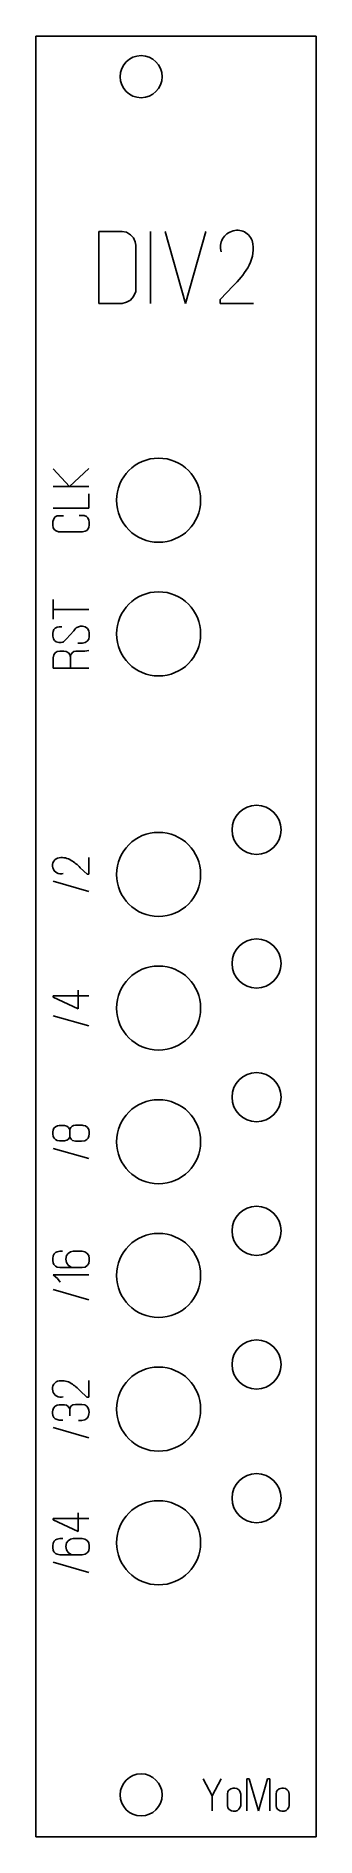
# Model space of a CAD drawing. Header units: millimetres. Extents: x 0 to 20, y 0 to 128.
import ezdxf

# ---------------------------------------------------------------- set-up
doc = ezdxf.new("R2010")
doc.units = ezdxf.units.MM
doc.layers.add('Contour', color=7, linetype='CONTINUOUS')
doc.layers.add('Engraving', color=7, linetype='CONTINUOUS')

msp = doc.modelspace()

# ---------------------------------------------------------------- linework, layer by layer
at = {"layer": 'Contour', "color": 7, "linetype": 'CONTINUOUS'}
for p, q in [((0, 0), (0, 128.4)), ((0, 128.4), (19.98, 128.4)), ((19.98, 128.4), (19.98, 0)), ((19.98, 0), (0, 0))]:
    msp.add_line(p, q, dxfattribs=at)
for centre, radius in [((7.5, 125.5), 1.5), ((8.75, 95.305), 3), ((8.75, 85.775), 3), ((15.74, 71.804), 1.75), ((8.75, 68.625), 3), ((15.74, 62.275), 1.75), ((8.75, 59.095), 3), ((15.74, 52.745), 1.75), ((8.75, 49.565), 3), ((15.74, 43.215), 1.75), ((8.75, 40.035), 3), ((15.74, 33.685), 1.75), ((8.75, 30.505), 3), ((15.74, 24.155), 1.75), ((8.75, 20.975), 3), ((7.5, 3), 1.5)]:
    msp.add_circle(centre, radius, dxfattribs=at)
at = {"layer": 'Engraving', "color": 7, "linetype": 'CONTINUOUS'}
for p, q in [((6.14561, 114.464), (4.49044, 114.464)), ((4.49044, 114.464), (4.49044, 112.00143)), ((6.46857, 114.42363), (6.14561, 114.464)), ((6.75117, 114.22178), (6.46857, 114.42363)), ((8.16481, 114.464), (8.16481, 109.337)), ((9.21481, 114.464), (10.66813, 109.337)), ((10.66813, 109.337), (12.12146, 114.464)), ((6.95302, 114.01993), (6.75117, 114.22178)), ((7.07413, 113.73734), (6.95302, 114.01993)), ((7.1145, 113.49512), (7.07413, 113.73734)), ((7.1145, 110.42699), (7.1145, 113.49512)), ((4.49044, 112.00143), (4.49044, 109.337)), ((7.1145, 110.18477), (7.1145, 110.42699)), ((14.05895, 110.58847), (13.13044, 109.61959)), ((4.49044, 109.337), (6.14561, 109.337)), ((6.14561, 109.337), (6.46857, 109.41774)), ((6.46857, 109.41774), (6.75117, 109.57922)), ((6.75117, 109.57922), (6.95302, 109.82144)), ((6.95302, 109.82144), (7.1145, 110.18477)), ((13.13044, 109.61959), (13.13044, 109.337)), ((13.13044, 109.337), (15.51228, 109.337)), ((15.51228, 109.337), (13.13044, 109.337)), ((1.218, 97.53058), (2.3885, 96.27935)), ((2.3885, 96.27935), (3.781, 97.57094)), ((1.218, 96.27935), (3.781, 96.27935)), ((3.781, 94.74635), (3.781, 95.75541)), ((1.23818, 93.91814), (1.19782, 93.79706)), ((1.19782, 93.79706), (1.19782, 93.51452)), ((1.218, 94.74635), (3.781, 94.74635)), ((1.29872, 94.01905), (1.23818, 93.91814)), ((1.37945, 94.11995), (1.29872, 94.01905)), ((1.52072, 94.1805), (1.37945, 94.11995)), ((1.66198, 94.20068), (1.52072, 94.1805)), ((1.9647, 94.20068), (1.66198, 94.20068)), ((3.31683, 94.22086), (3.07466, 94.22086)), ((3.43792, 94.22086), (3.31683, 94.22086)), ((3.59937, 94.14013), (3.43792, 94.22086)), ((3.70028, 94.03923), (3.59937, 94.14013)), ((3.781, 93.87778), (3.70028, 94.03923)), ((3.80118, 93.73651), (3.781, 93.87778)), ((3.80118, 93.5347), (3.80118, 93.73651)), ((1.19782, 93.51452), (1.218, 93.33289)), ((1.218, 93.33289), (1.31891, 93.19162)), ((1.31891, 93.19162), (1.43999, 93.1109)), ((1.43999, 93.1109), (1.60144, 93.05035)), ((1.60144, 93.05035), (3.31683, 93.05035)), ((3.31683, 93.05035), (3.49846, 93.09072)), ((3.49846, 93.09072), (3.61955, 93.15126)), ((3.61955, 93.15126), (3.72046, 93.27235)), ((3.72046, 93.27235), (3.781, 93.37325)), ((3.781, 93.37325), (3.80118, 93.5347)), ((1.218, 86.82917), (1.218, 88.22167)), ((3.781, 87.51533), (1.218, 87.51533)), ((1.218, 85.94178), (1.27854, 86.08305)), ((1.27854, 86.08305), (1.37945, 86.18395)), ((1.37945, 86.18395), (1.52072, 86.26468)), ((1.52072, 86.26468), (1.66198, 86.28486)), ((1.66198, 86.28486), (1.84361, 86.28486)), ((2.79213, 86.12341), (2.69122, 86.00232)), ((2.87285, 86.20413), (2.79213, 86.12341)), ((3.0343, 86.28486), (2.87285, 86.20413)), ((3.17557, 86.32522), (3.0343, 86.28486)), ((3.31683, 86.32522), (3.17557, 86.32522)), ((3.51865, 86.28486), (3.31683, 86.32522)), ((3.68009, 86.16377), (3.51865, 86.28486)), ((3.781, 85.98214), (3.68009, 86.16377)), ((1.19782, 85.82069), (1.218, 85.94178)), ((1.19782, 85.61888), (1.19782, 85.82069)), ((1.23818, 85.41707), (1.19782, 85.61888)), ((1.31891, 85.29598), (1.23818, 85.41707)), ((1.43999, 85.21526), (1.31891, 85.29598)), ((1.62162, 85.15472), (1.43999, 85.21526)), ((1.80325, 85.15472), (1.62162, 85.15472)), ((1.90416, 85.1749), (1.80325, 85.15472)), ((1.9647, 85.21526), (1.90416, 85.1749)), ((2.08579, 85.31617), (1.9647, 85.21526)), ((2.16651, 85.41707), (2.08579, 85.31617)), ((2.69122, 86.00232), (2.16651, 85.41707)), ((2.97376, 85.11435), (3.31683, 85.11435)), ((3.31683, 85.11435), (3.49846, 85.15472)), ((3.49846, 85.15472), (3.65991, 85.25562)), ((3.65991, 85.25562), (3.76082, 85.39689)), ((3.76082, 85.39689), (3.80118, 85.5987)), ((3.80118, 85.84087), (3.781, 85.98214)), ((3.80118, 85.5987), (3.80118, 85.84087)), ((1.218, 84.06487), (1.27854, 84.28687)), ((1.218, 83.33835), (1.218, 84.06487)), ((1.27854, 84.28687), (1.37945, 84.42813)), ((1.37945, 84.42813), (1.52072, 84.52904)), ((1.52072, 84.52904), (1.70235, 84.54922)), ((1.70235, 84.54922), (1.98488, 84.54922)), ((1.98488, 84.54922), (2.14633, 84.52904)), ((2.14633, 84.52904), (2.30778, 84.42813)), ((2.30778, 84.42813), (2.40869, 84.30705)), ((2.40869, 84.30705), (2.46923, 84.08506)), ((2.46923, 84.26669), (2.57013, 84.42813)), ((2.46923, 84.08506), (2.46923, 84.26669)), ((2.46923, 84.08506), (2.46923, 83.33835)), ((2.57013, 84.42813), (2.7114, 84.52904)), ((2.7114, 84.52904), (2.85267, 84.54922)), ((2.85267, 84.54922), (3.47828, 84.54922)), ((3.47828, 84.54922), (3.61955, 84.5694)), ((3.61955, 84.5694), (3.781, 84.58958)), ((3.781, 83.33835), (1.218, 83.33835)), ((3.781, 68.64117), (3.781, 69.83186)), ((3.781, 69.83186), (3.781, 68.64117)), ((3.781, 67.40935), (1.218, 68.13587)), ((3.15539, 69.10534), (3.63973, 68.64117)), ((3.63973, 68.64117), (3.781, 68.64117)), ((3.01412, 59.05117), (3.01412, 60.36294)), ((3.781, 59.9795), (1.218, 59.9795)), ((1.218, 59.9795), (1.218, 59.8786)), ((1.218, 59.8786), (3.01412, 59.05117)), ((3.781, 57.81935), (1.218, 58.54587)), ((1.218, 50.38924), (1.19782, 50.26815)), ((1.19782, 50.26815), (1.19782, 50.12688)), ((1.19782, 50.12688), (1.218, 49.94525)), ((1.27854, 50.5305), (1.218, 50.38924)), ((1.39963, 50.63141), (1.27854, 50.5305)), ((1.5409, 50.71213), (1.39963, 50.63141)), ((1.66198, 50.73231), (1.5409, 50.71213)), ((2.04543, 50.73231), (1.66198, 50.73231)), ((2.20687, 50.67177), (2.04543, 50.73231)), ((2.30778, 50.59105), (2.20687, 50.67177)), ((2.40869, 50.44978), (2.30778, 50.59105)), ((2.48941, 50.59105), (2.40869, 50.44978)), ((2.40869, 49.90489), (2.40869, 50.44978)), ((2.57013, 50.67177), (2.48941, 50.59105)), ((2.67104, 50.73231), (2.57013, 50.67177)), ((2.81231, 50.7525), (2.67104, 50.73231)), ((3.29665, 50.7525), (2.81231, 50.7525)), ((3.37738, 50.73231), (3.29665, 50.7525)), ((3.53883, 50.69195), (3.37738, 50.73231)), ((3.68009, 50.57087), (3.53883, 50.69195)), ((3.781, 50.4296), (3.68009, 50.57087)), ((3.80118, 50.26815), (3.781, 50.4296)), ((3.781, 49.96543), (3.80118, 50.12688)), ((3.80118, 50.12688), (3.80118, 50.26815)), ((1.218, 49.94525), (1.29872, 49.82417)), ((3.781, 48.37035), (1.218, 49.09687)), ((1.29872, 49.82417), (1.39963, 49.72326)), ((1.39963, 49.72326), (1.52072, 49.66272)), ((1.52072, 49.66272), (1.68217, 49.64254)), ((1.68217, 49.64254), (2.04543, 49.64254)), ((2.04543, 49.64254), (2.20687, 49.6829)), ((2.20687, 49.6829), (2.30778, 49.74344)), ((2.30778, 49.74344), (2.40869, 49.90489)), ((2.40869, 49.90489), (2.50959, 49.74344)), ((2.50959, 49.74344), (2.6105, 49.66272)), ((2.6105, 49.66272), (2.81231, 49.60217)), ((2.81231, 49.60217), (3.01412, 49.60217)), ((3.01412, 49.60217), (3.25629, 49.60217)), ((3.25629, 49.60217), (3.47828, 49.64254)), ((3.47828, 49.64254), (3.61955, 49.72326)), ((3.61955, 49.72326), (3.72046, 49.82417)), ((3.72046, 49.82417), (3.781, 49.96543)), ((1.217, 41.42378), (1.19682, 41.24215)), ((1.19682, 41.24215), (1.19682, 41.10088)), ((1.19682, 41.10088), (1.217, 40.93943)), ((1.29772, 41.56505), (1.217, 41.42378)), ((1.39863, 41.66595), (1.29772, 41.56505)), ((1.51972, 41.7265), (1.39863, 41.66595)), ((1.70135, 41.76686), (1.51972, 41.7265)), ((1.90316, 41.76686), (1.70135, 41.76686)), ((2.18569, 41.46414), (2.12515, 41.20179)), ((2.12515, 41.20179), (2.16551, 40.95961)), ((2.2866, 41.60541), (2.18569, 41.46414)), ((2.46823, 41.7265), (2.2866, 41.60541)), ((2.64986, 41.76686), (2.46823, 41.7265)), ((3.29565, 41.76686), (2.64986, 41.76686)), ((3.47728, 41.7265), (3.29565, 41.76686)), ((3.63873, 41.62559), (3.47728, 41.7265)), ((3.75982, 41.46414), (3.63873, 41.62559)), ((3.80018, 41.24215), (3.75982, 41.46414)), ((3.75982, 40.87889), (3.80018, 41.10088)), ((3.80018, 41.10088), (3.80018, 41.24215)), ((1.217, 40.93943), (1.27754, 40.81835)), ((1.5409, 39.80971), (1.218, 40.07206)), ((1.218, 40.07206), (3.781, 40.07206)), ((1.27754, 40.81835), (1.39863, 40.69726)), ((1.39863, 40.69726), (1.51972, 40.63672)), ((1.51972, 40.63672), (1.70135, 40.59635)), ((1.72253, 39.54735), (1.5409, 39.80971)), ((1.70135, 40.59635), (2.69022, 40.59635)), ((2.16551, 40.95961), (2.2866, 40.7578)), ((2.2866, 40.7578), (2.52877, 40.59635)), ((2.69022, 40.59635), (3.29565, 40.59635)), ((3.29565, 40.59635), (3.49746, 40.63672)), ((3.49746, 40.63672), (3.65891, 40.73762)), ((3.65891, 40.73762), (3.75982, 40.87889)), ((3.781, 38.29535), (1.218, 39.02187)), ((3.78, 31.34817), (3.78, 32.53886)), ((3.78, 32.53886), (3.78, 31.34817)), ((2.81231, 30.8445), (2.63068, 30.80413)), ((3.27647, 30.8445), (2.81231, 30.8445)), ((3.15439, 31.81234), (3.63873, 31.34817)), ((3.47828, 30.80413), (3.27647, 30.8445)), ((3.63873, 31.34817), (3.78, 31.34817)), ((1.19782, 30.44087), (1.17764, 30.31979)), ((1.17764, 30.31979), (1.17764, 30.21888)), ((1.17764, 30.21888), (1.19782, 30.05743)), ((1.23818, 30.58214), (1.19782, 30.44087)), ((1.19782, 30.05743), (1.27854, 29.91617)), ((1.35927, 30.70323), (1.23818, 30.58214)), ((1.27854, 29.91617), (1.37945, 29.81526)), ((1.50054, 30.78395), (1.35927, 30.70323)), ((1.37945, 29.81526), (1.52072, 29.75472)), ((1.66198, 30.80413), (1.50054, 30.78395)), ((1.52072, 29.75472), (1.66198, 29.71435)), ((2.04543, 30.80413), (1.66198, 30.80413)), ((1.66198, 29.71435), (1.90416, 29.71435)), ((2.18669, 30.78395), (2.04543, 30.80413)), ((2.2876, 30.68305), (2.18669, 30.78395)), ((2.40869, 30.5216), (2.2876, 30.68305)), ((2.48941, 30.70323), (2.40869, 30.5216)), ((2.40869, 30.5216), (2.40869, 30.03725)), ((2.40869, 30.03725), (2.40869, 30.5216)), ((2.63068, 30.80413), (2.48941, 30.70323)), ((3.0343, 29.69417), (3.27647, 29.69417)), ((3.27647, 29.69417), (3.47828, 29.73454)), ((3.61955, 30.70323), (3.47828, 30.80413)), ((3.47828, 29.73454), (3.61955, 29.83544)), ((3.72046, 30.58214), (3.61955, 30.70323)), ((3.61955, 29.83544), (3.72046, 29.95653)), ((3.781, 30.44087), (3.72046, 30.58214)), ((3.72046, 29.95653), (3.781, 30.15834)), ((3.80118, 30.25924), (3.781, 30.44087)), ((3.781, 30.15834), (3.80118, 30.25924)), ((3.781, 28.46235), (1.218, 29.18887)), ((3.781, 22.7165), (1.218, 22.7165)), ((1.218, 22.7165), (1.218, 22.6156)), ((1.218, 22.6156), (3.01412, 21.78817)), ((3.01412, 21.78817), (3.01412, 23.09994)), ((1.218, 20.94078), (1.19782, 20.75915)), ((1.19782, 20.75915), (1.19782, 20.61788)), ((1.19782, 20.61788), (1.218, 20.45643)), ((1.29872, 21.08205), (1.218, 20.94078)), ((1.39963, 21.18295), (1.29872, 21.08205)), ((1.52072, 21.2435), (1.39963, 21.18295)), ((1.70235, 21.28386), (1.52072, 21.2435)), ((1.90416, 21.28386), (1.70235, 21.28386)), ((2.18669, 20.98114), (2.12615, 20.71879)), ((2.12615, 20.71879), (2.16651, 20.47661)), ((2.2876, 21.12241), (2.18669, 20.98114)), ((2.46923, 21.2435), (2.2876, 21.12241)), ((2.65086, 21.28386), (2.46923, 21.2435)), ((3.29665, 21.28386), (2.65086, 21.28386)), ((3.47828, 21.2435), (3.29665, 21.28386)), ((3.63973, 21.14259), (3.47828, 21.2435)), ((3.76082, 20.98114), (3.63973, 21.14259)), ((3.80118, 20.75915), (3.76082, 20.98114)), ((3.76082, 20.39589), (3.80118, 20.61788)), ((3.80118, 20.61788), (3.80118, 20.75915)), ((1.218, 20.45643), (1.27854, 20.33535)), ((3.781, 18.86135), (1.218, 19.58787)), ((1.27854, 20.33535), (1.39963, 20.21426)), ((1.39963, 20.21426), (1.52072, 20.15372)), ((1.52072, 20.15372), (1.70235, 20.11335)), ((1.70235, 20.11335), (2.69122, 20.11335)), ((2.16651, 20.47661), (2.2876, 20.2748)), ((2.2876, 20.2748), (2.52977, 20.11335)), ((2.69122, 20.11335), (3.29665, 20.11335)), ((3.29665, 20.11335), (3.49846, 20.15372)), ((3.49846, 20.15372), (3.65991, 20.25462)), ((3.65991, 20.25462), (3.76082, 20.39589)), ((12.56983, 2.93744), (11.92636, 4.135)), ((13.21329, 4.135), (12.56983, 2.93744)), ((15.05549, 1.865), (15.05549, 4.135)), ((15.05549, 4.135), (15.21635, 4.135)), ((15.21635, 4.135), (15.87769, 1.865)), ((15.87769, 1.865), (16.52116, 4.135)), ((16.52116, 4.135), (16.68202, 4.135)), ((16.68202, 4.135), (16.68202, 1.865)), ((12.56983, 2.93744), (12.56983, 1.865)), ((13.69624, 3.2413), (13.66049, 3.06256)), ((13.66049, 3.06256), (13.66049, 2.66933)), ((13.66049, 2.66933), (13.66049, 2.24035)), ((13.76773, 3.34854), (13.69624, 3.2413)), ((13.89285, 3.43791), (13.76773, 3.34854)), ((14.07159, 3.47366), (13.89285, 3.43791)), ((14.19671, 3.47366), (14.07159, 3.47366)), ((14.3397, 3.45579), (14.19671, 3.47366)), ((14.46482, 3.36642), (14.3397, 3.45579)), ((14.55419, 3.25917), (14.46482, 3.36642)), ((14.60781, 3.06256), (14.55419, 3.25917)), ((14.60781, 2.24035), (14.60781, 3.06256)), ((17.16424, 3.2413), (17.12849, 3.06256)), ((17.12849, 3.06256), (17.12849, 2.66933)), ((17.12849, 2.66933), (17.12849, 2.24035)), ((17.23573, 3.34854), (17.16424, 3.2413)), ((17.36085, 3.43791), (17.23573, 3.34854)), ((17.53959, 3.47366), (17.36085, 3.43791)), ((17.66471, 3.47366), (17.53959, 3.47366)), ((17.8077, 3.45579), (17.66471, 3.47366)), ((17.93282, 3.36642), (17.8077, 3.45579)), ((18.02219, 3.25917), (17.93282, 3.36642)), ((18.07581, 3.06256), (18.02219, 3.25917)), ((18.07581, 2.24035), (18.07581, 3.06256)), ((13.66049, 2.24035), (13.69624, 2.07949)), ((13.69624, 2.07949), (13.78561, 1.95437)), ((13.78561, 1.95437), (13.94647, 1.865)), ((13.94647, 1.865), (14.07159, 1.84713)), ((14.07159, 1.84713), (14.23246, 1.84713)), ((14.23246, 1.84713), (14.37545, 1.88287)), ((14.37545, 1.88287), (14.48269, 1.97224)), ((14.48269, 1.97224), (14.57206, 2.11524)), ((14.57206, 2.11524), (14.60781, 2.24035)), ((17.12849, 2.24035), (17.16424, 2.07949)), ((17.16424, 2.07949), (17.25361, 1.95437)), ((17.25361, 1.95437), (17.41447, 1.865)), ((17.41447, 1.865), (17.53959, 1.84713)), ((17.53959, 1.84713), (17.70046, 1.84713)), ((17.70046, 1.84713), (17.84345, 1.88287)), ((17.84345, 1.88287), (17.95069, 1.97224)), ((17.95069, 1.97224), (18.04006, 2.11524)), ((18.04006, 2.11524), (18.07581, 2.24035))]:
    msp.add_line(p, q, dxfattribs=at)
for centre, radius, start, end in [((14.33562, 113.35991), 1.17742, 103.5901, 197.25422), ((14.3736, 113.44386), 1.10621, 6.85332, 106.52541), ((13.02642, 113.21319), 2.47223, -32.62504, 8.43552), ((10.04932, 114.91863), 5.90148, 312.79903, 329.01325), ((1.72797, 69.26263), 0.553, 96.85332, 196.52541), ((1.84328, 68.58917), 1.23587, 57.37496, 98.43552), ((0.99073, 67.10091), 2.95016, 42.79903, 59.01325), ((1.76994, 69.24364), 0.5886, 193.5901, 287.25422), ((1.72697, 31.96963), 0.553, 96.85332, 196.52541), ((1.84228, 31.29617), 1.23587, 57.37496, 98.43552), ((0.98973, 29.80791), 2.95016, 42.79903, 59.01325), ((1.76894, 31.95064), 0.5886, 193.5901, 287.25422)]:
    msp.add_arc(centre, radius, start, end, dxfattribs=at)

doc.saveas('drawing.dxf')
